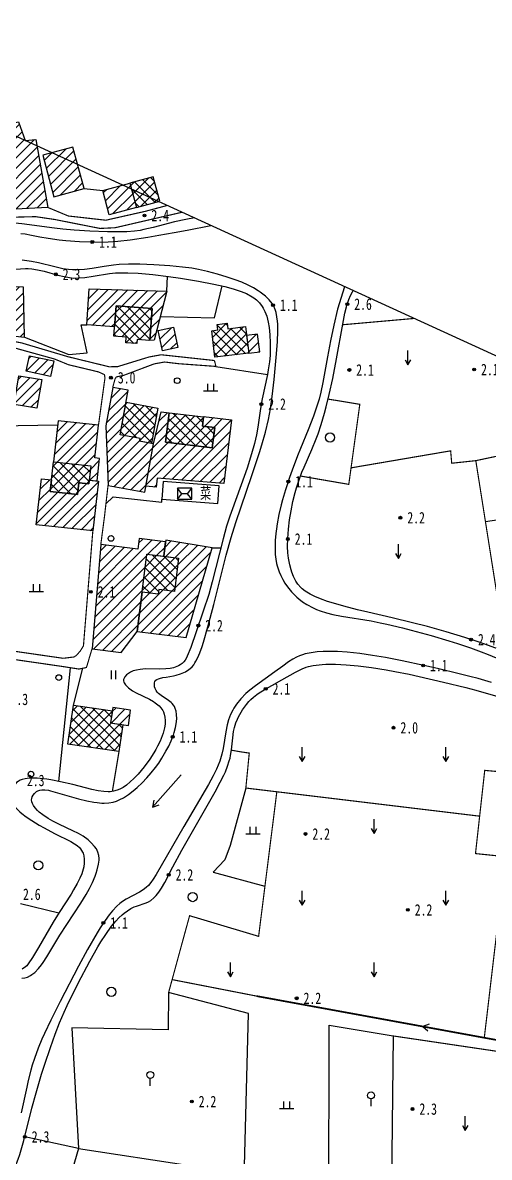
# Model space of a CAD drawing. Header units: metres. Extents: x 494039 to 619385, y 3351420 to 3402703.
# Drawn here: x 585038.9 to 585201.3, y 3395088 to 3395483.2 of the extents above; entities that cross this region are included whole.
import ezdxf
from ezdxf.enums import TextEntityAlignment as Align

# ---------------------------------------------------------------- set-up
doc = ezdxf.new("R2010")
doc.units = ezdxf.units.M
for name, pattern in [('2450', [0]), ('8521', [0]), ('9610', [0])]:
    doc.linetypes.add(name, pattern=pattern)
for name, color, linetype in [('210100', 130, 'Continuous'), ('220200', 130, 'Continuous'), ('261301', 141, 'Continuous'), ('310300', 8, 'Continuous'), ('310500', 8, 'Continuous'), ('330400', 8, 'Continuous'), ('380202', 8, '2450'), ('420500', 8, 'Continuous'), ('510301', 8, 'Continuous'), ('720100', 8, 'Continuous'), ('760201', 8, '8521'), ('810100', 8, '9610'), ('810200', 8, 'Continuous'), ('810301', 8, 'Continuous'), ('810302', 8, 'Continuous'), ('810401', 8, 'Continuous'), ('810501', 8, 'Continuous'), ('810600', 8, 'Continuous'), ('范围线', 8, 'Continuous')]:
    doc.layers.add(name, color=color, linetype=linetype)
pattern_1 = [(45, (0, 0), (-1.767766953, 1.767766953), []), (135, (0, 0), (-1.767766953, -1.767766953), [])]
pattern_2 = [(45, (0, 0), (-1.767766953, 1.767766953), [])]

# ---------------------------------------------------------------- blocks, each defined once
blk = doc.blocks.new('gc170')
at = {"linetype": 'Continuous'}
blk.add_circle((0, 0), 0.5, dxfattribs=at)
blk = doc.blocks.new('gu')
at = {"flags": 128}
for points in [[(3.75, 0), (-3.75, 0)], [(2.71, -0.6), (3.75, 0), (3.75, 0), (2.71, 0.6)]]:
    blk.add_lwpolyline(points, dxfattribs=at)
blk = doc.blocks.new('p_point')
for radius in [0.25, 0.2, 0.15, 0.1, 0.05]:
    blk.add_circle((0, 0), radius)
blk.add_point((0, 0))
blk = doc.blocks.new('gc120')
for p, q in [((0, 0), (0, 2.5)), ((-0.5, 0.87), (0, 0)), ((0, 0), (0.5, 0.87))]:
    blk.add_line(p, q)
blk = doc.blocks.new('vm')
at = {"linetype": 'Continuous'}
for p, q in [((1.25, 0), (-1.25, 0)), ((-0.5, 0), (-0.5, 1.3)), ((0.5, 1.3), (0.5, 0))]:
    blk.add_line(p, q, dxfattribs=at)
blk = doc.blocks.new('gc325')
blk.add_line((0, 0), (0, 1.3))
blk.add_circle((0, 1.9), 0.6)
blk = doc.blocks.new('v1')
blk.add_circle((0, 0), 0.8)
blk = doc.blocks.new('ve')
at = {"color": 0, "linetype": 'Continuous'}
for p, q in [((-0.4, 1.5), (-0.4, 0)), ((0.4, 0), (0.4, 1.5))]:
    blk.add_line(p, q, dxfattribs=at)
blk = doc.blocks.new('mf')
for p, q in [((1.25, 0.95), (-1.25, 0.95)), ((-1.25, 0.95), (-1.25, -0.95)), ((0.5, 0), (-0.5, 0)), ((1.25, -0.95), (1.25, 0.95)), ((-1.25, -0.95), (1.25, -0.95))]:
    blk.add_line(p, q)
at = {"flags": 128}
for points in [[(-1.25, -0.95), (-0.5, 0), (-1.25, 0.95)], [(1.25, -0.95), (0.5, 0), (1.25, 0.95)]]:
    blk.add_lwpolyline(points, dxfattribs=at)
blk = doc.blocks.new('1-3&1-4')
at = {"layer": '310300', "linetype": 'Continuous'}
h = blk.add_hatch(dxfattribs=at)
h.set_pattern_fill('ANSI31', color=8, scale=20, style=0)
h.set_pattern_definition(pattern_2)
h.paths.add_polyline_path([(585012.9944, 3395442.0933), (585016.4315, 3395443.1862), (585019.3865, 3395429.7469), (585034.9816, 3395433.176), (585031.8204, 3395447.5526), (585037.478, 3395448.6897), (585039.7059, 3395442.1699), (585043.4365, 3395442.4897), (585047.6071, 3395418.8369), (585020.5698, 3395417.4028), (585015.3667, 3395423.644)])
h = blk.add_hatch(dxfattribs=at)
h.set_pattern_fill('ANSI31', color=8, scale=20, style=0)
h.set_pattern_definition(pattern_2)
h.paths.add_polyline_path([(585049.7399, 3395422.5691), (585060.263, 3395425.4101), (585056.3665, 3395439.8428), (585045.8434, 3395437.0018)])
h = blk.add_hatch(dxfattribs=at)
h.set_pattern_fill('ANSI31', color=8, scale=20, style=0)
h.set_pattern_definition(pattern_2)
h.paths.add_polyline_path([(585076.1999, 3395427.317), (585078.5002, 3395418.8203), (585069.0253, 3395416.2552), (585066.725, 3395424.7519)])
h = blk.add_hatch(dxfattribs=at)
h.set_pattern_fill('ANSI31', color=8, scale=20, style=0)
h.set_pattern_definition(pattern_2)
h.paths.add_polyline_path([(585039.4963, 3395373.6203), (585039.1352, 3395391.0951), (585028.5334, 3395391.2425), (585028.6849, 3395374.805)])
h = blk.add_hatch(dxfattribs=at)
h.set_pattern_fill('ANSI31', color=8, scale=20, style=0)
h.set_pattern_definition(pattern_2)
h.paths.add_polyline_path([(585070.8416, 3395377.2704), (585061.196, 3395377.9494), (585062.0281, 3395390.4876), (585089.1007, 3395389.7092), (585084.6458, 3395372.5493), (585083.1, 3395372.499), (585083.9054, 3395383.6149), (585071.3671, 3395384.5233)])
h = blk.add_hatch(dxfattribs=at)
h.set_pattern_fill('ANSI31', color=8, scale=20, style=0)
h.set_pattern_definition(pattern_2)
h.paths.add_polyline_path([(585086.0066, 3395375.9274), (585091.318, 3395377.0809), (585092.8354, 3395370.094), (585087.524, 3395368.9405)])
h = blk.add_hatch(dxfattribs=at)
h.set_pattern_fill('ANSI31', color=8, scale=20, style=0)
h.set_pattern_definition(pattern_2)
h.paths.add_polyline_path([(585116.8194, 3395374.1947), (585117.5679, 3395368.1043), (585121.3867, 3395368.5736), (585120.6382, 3395374.664)])
h = blk.add_hatch(dxfattribs=at)
h.set_pattern_fill('ANSI31', color=8, scale=20, style=0)
h.set_pattern_definition(pattern_2)
h.paths.add_polyline_path([(585041.2407, 3395367.1809), (585049.6827, 3395365.3875), (585048.5372, 3395359.9953), (585040.0952, 3395361.7887)])
h = blk.add_hatch(dxfattribs=at)
h.set_pattern_fill('ANSI31', color=8, scale=20, style=0)
h.set_pattern_definition(pattern_2)
h.paths.add_polyline_path([(585037.5787, 3395360.2122), (585045.4913, 3395358.9143), (585043.8512, 3395348.9151), (585035.9386, 3395350.213)])
h = blk.add_hatch(dxfattribs=at)
h.set_pattern_fill('ANSI31', color=8, scale=20, style=0)
h.set_pattern_definition(pattern_2)
h.paths.add_polyline_path([(585075.6404, 3395355.1703), (585070.2212, 3395356.1549), (585067.7808, 3395342.7226), (585068.5864, 3395322.0156), (585081.3432, 3395319.698), (585084.3966, 3395336.5046), (585079.5401, 3395337.3869), (585079.7233, 3395338.395), (585072.8205, 3395339.6491)])
h = blk.add_hatch(dxfattribs=at)
h.set_pattern_fill('ANSI31', color=8, scale=20, style=0)
h.set_pattern_definition(pattern_2)
h.paths.add_polyline_path([(585104.8838, 3395335.0968), (585105.7215, 3395342.1357), (585101.4618, 3395342.6427), (585101.8679, 3395346.0554), (585111.5599, 3395344.902), (585108.9176, 3395322.6993), (585085.6858, 3395324.5881), (585085.3061, 3395321.3974), (585081.7124, 3395321.7303), (585084.3966, 3395336.5046), (585087.1284, 3395347.6127), (585089.8139, 3395347.2931), (585088.5932, 3395337.0355)])
h = blk.add_hatch(dxfattribs=at)
h.set_pattern_fill('ANSI31', color=8, scale=20, style=0)
h.set_pattern_definition(pattern_2)
h.paths.add_polyline_path([(585062.5857, 3395328.8179), (585062.0362, 3395323.8598), (585064.7721, 3395323.5566), (585065.6459, 3395331.4414), (585064.006, 3395331.6232), (585065.2666, 3395342.9984), (585051.1796, 3395344.5595), (585049.5947, 3395330.2575)])
h = blk.add_hatch(dxfattribs=at)
h.set_pattern_fill('ANSI31', color=8, scale=20, style=0)
h.set_pattern_definition(pattern_2)
h.paths.add_polyline_path([(585061.8872, 3395322.5153), (585062.0362, 3395323.8598), (585065.2186, 3395323.5071), (585063.295, 3395306.1488), (585043.6204, 3395308.3291), (585045.393, 3395324.3247), (585048.8943, 3395323.9367), (585048.4458, 3395319.8899), (585057.9932, 3395318.8319), (585058.4437, 3395322.8969)])
h = blk.add_hatch(dxfattribs=at)
h.set_pattern_fill('ANSI31', color=8, scale=20, style=0)
h.set_pattern_definition(pattern_2)
h.paths.add_polyline_path([(585082.1311, 3395298.1023), (585087.9698, 3395297.374), (585088.5887, 3395302.3358), (585079.3966, 3395303.4823), (585078.9437, 3395299.8509), (585066.0764, 3395301.4558), (585063.0195, 3395265.1428), (585073.1174, 3395263.8833), (585078.7656, 3395271.1202)])
h = blk.add_hatch(dxfattribs=at)
h.set_pattern_fill('ANSI31', color=8, scale=20, style=0)
h.set_pattern_definition(pattern_2)
h.paths.add_polyline_path([(585093.1184, 3395296.7318), (585091.6659, 3395285.0863), (585086.2735, 3395285.7589), (585086.0783, 3395284.1937), (585080.4833, 3395284.8916), (585078.7656, 3395271.1202), (585095.7823, 3395268.9978), (585104.8842, 3395300.2521), (585088.6706, 3395302.993), (585087.9698, 3395297.374)])
h = blk.add_hatch(dxfattribs=at)
h.set_pattern_fill('ANSI31', color=8, scale=20, style=0)
h.set_pattern_definition(pattern_2)
h.paths.add_polyline_path([(585075.6654, 3395238.3968), (585076.4347, 3395243.7609), (585070.2631, 3395244.6461), (585069.4937, 3395239.2819)])
at = {"layer": '310500', "linetype": 'Continuous'}
h = blk.add_hatch(dxfattribs=at)
h.set_pattern_fill('ANSI37', color=8, scale=20, style=0)
h.set_pattern_definition(pattern_1)
h.paths.add_polyline_path([(585086.5798, 3395421.0077), (585084.2795, 3395429.5044), (585076.1999, 3395427.317), (585078.5002, 3395418.8203)])
h = blk.add_hatch(dxfattribs=at)
h.set_pattern_fill('ANSI37', color=8, scale=20, style=0)
h.set_pattern_definition(pattern_1)
h.paths.add_polyline_path([(585083.9054, 3395383.6149), (585083.1, 3395372.499), (585078.7663, 3395372.8129), (585078.6644, 3395371.4064), (585074.7387, 3395371.6908), (585074.8837, 3395373.6927), (585070.6049, 3395374.0027), (585071.3671, 3395384.5233)])
h = blk.add_hatch(dxfattribs=at)
h.set_pattern_fill('ANSI37', color=8, scale=20, style=0)
h.set_pattern_definition(pattern_1)
h.paths.add_polyline_path([(585106.7745, 3395376.1668), (585106.5416, 3395378.0617), (585110.0066, 3395378.4875), (585110.2394, 3395376.5927), (585116.4312, 3395377.3536), (585117.5679, 3395368.1043), (585105.8039, 3395366.6585), (585104.6672, 3395375.9078)])
h = blk.add_hatch(dxfattribs=at)
h.set_pattern_fill('ANSI37', color=8, scale=20, style=0)
h.set_pattern_definition(pattern_1)
h.paths.add_polyline_path([(585085.9206, 3395348.957), (585083.6818, 3395336.6344), (585079.5401, 3395337.3869), (585079.7233, 3395338.395), (585072.8205, 3395339.6491), (585074.8762, 3395350.9636)])
h = blk.add_hatch(dxfattribs=at)
h.set_pattern_fill('ANSI37', color=8, scale=20, style=0)
h.set_pattern_definition(pattern_1)
h.paths.add_polyline_path([(585101.8448, 3395345.8613), (585101.4618, 3395342.6427), (585105.7215, 3395342.1357), (585104.8838, 3395335.0968), (585088.5932, 3395337.0355), (585089.8139, 3395347.2931)])
h = blk.add_hatch(dxfattribs=at)
h.set_pattern_fill('ANSI37', color=8, scale=20, style=0)
h.set_pattern_definition(pattern_1)
h.paths.add_polyline_path([(585062.5857, 3395328.8179), (585061.8872, 3395322.5153), (585058.4437, 3395322.8969), (585057.9932, 3395318.8319), (585048.4458, 3395319.8899), (585049.5947, 3395330.2575)])
h = blk.add_hatch(dxfattribs=at)
h.set_pattern_fill('ANSI37', color=8, scale=20, style=0)
h.set_pattern_definition(pattern_1)
h.paths.add_polyline_path([(585093.1184, 3395296.7318), (585091.6659, 3395285.0863), (585086.2735, 3395285.7589), (585086.0783, 3395284.1937), (585080.4833, 3395284.8916), (585082.1311, 3395298.1023)])
h = blk.add_hatch(dxfattribs=at)
h.set_pattern_fill('ANSI37', color=8, scale=20, style=0)
h.set_pattern_definition(pattern_1)
h.paths.add_polyline_path([(585070.1062, 3395243.5525), (585069.4937, 3395239.2819), (585073.7094, 3395238.6773), (585072.3725, 3395229.3563), (585054.5779, 3395231.9085), (585056.5273, 3395245.5)])
at = {"layer": '210100', "color": 141, "linetype": 'Continuous', "flags": 128}
for points in [[(585038.5509, 3395150.3603), (585039.6659, 3395150.5299), (585040.5373, 3395150.7898), (585041.6089, 3395151.3075), (585042.1127, 3395151.6308), (585043.0662, 3395152.3863), (585044.3853, 3395153.741), (585045.4064, 3395155.0242), (585045.9928, 3395155.8448), (585047.3051, 3395157.8639), (585051.8263, 3395165.4401), (585059.0671, 3395176.5742), (585060.924, 3395179.5937), (585062.0869, 3395181.6392), (585063.1589, 3395183.7284), (585064.1017, 3395185.8822), (585064.5085, 3395186.992), (585064.8613, 3395188.1295), (585065.3007, 3395190.1093), (585065.445, 3395191.4728), (585065.4535, 3395192.1056), (585065.3582, 3395193.1691), (585065.0594, 3395194.2872), (585064.5207, 3395195.3956), (585063.8874, 3395196.3181), (585062.735, 3395197.5928), (585061.6483, 3395198.5531), (585059.9091, 3395199.8103), (585058.3111, 3395200.7646), (585056.3539, 3395201.7731), (585051.7142, 3395203.9077), (585049.4028, 3395205.0449), (585047.7741, 3395205.963), (585045.8613, 3395207.2538), (585044.622, 3395208.2746), (585044.0139, 3395208.8504), (585043.2118, 3395209.7353), (585042.6712, 3395210.4857), (585042.2633, 3395211.2647), (585042.0695, 3395211.8629), (585041.9924, 3395212.4697), (585042.0313, 3395212.9796), (585042.2133, 3395213.594), (585042.523, 3395214.1853), (585042.9755, 3395214.7729), (585043.7087, 3395215.4046), (585044.1522, 3395215.6542), (585044.8564, 3395215.9023), (585045.5998, 3395216.0198), (585046.6388, 3395216.0118), (585047.853, 3395215.8337), (585048.5399, 3395215.6802), (585058.2997, 3395212.8942), (585061.1852, 3395212.1826), (585063.6288, 3395211.7108), (585064.8406, 3395211.5425), (585066.4455, 3395211.4099), (585067.2429, 3395211.391), (585068.8265, 3395211.4697), (585070.3929, 3395211.7394), (585071.4919, 3395212.0727), (585072.6952, 3395212.575), (585073.9701, 3395213.2434), (585075.6663, 3395214.3235), (585077.3511, 3395215.5955), (585078.717, 3395216.7641), (585080.4481, 3395218.4113), (585082.0925, 3395220.1423), (585083.6583, 3395221.9472), (585085.1442, 3395223.8246), (585086.2238, 3395225.3189), (585087.3571, 3395227.04), (585088.7554, 3395229.4132), (585089.7125, 3395231.2433), (585090.5768, 3395233.1141), (585091.3266, 3395235.0268), (585091.6492, 3395236.0005), (585092.0919, 3395237.6522), (585092.3436, 3395239.0035), (585092.4988, 3395240.7375), (585092.4579, 3395242.2258), (585092.2794, 3395243.3897), (585092.009, 3395244.3067), (585091.6991, 3395244.9865), (585091.3575, 3395245.5205), (585090.9051, 3395246.0466), (585090.5203, 3395246.4091), (585089.664, 3395247.0738), (585087.0323, 3395248.8292), (585086.1942, 3395249.5233), (585085.7068, 3395250.0407), (585085.2964, 3395250.6166), (585084.9808, 3395251.2642), (585084.8148, 3395251.8163), (585084.7166, 3395252.598), (585084.7711, 3395253.2532), (585084.9205, 3395253.708), (585085.2302, 3395254.1442), (585085.5659, 3395254.4147), (585086.1139, 3395254.6911), (585086.5027, 3395254.8244), (585087.6231, 3395255.0731), (585088.8255, 3395255.2589), (585091.3385, 3395255.7087), (585092.248, 3395255.9175), (585093.7981, 3395256.3667), (585094.4483, 3395256.604), (585095.5221, 3395257.0886), (585096.7672, 3395257.8711), (585097.1913, 3395258.2219), (585097.8327, 3395258.8671), (585098.4139, 3395259.5878), (585098.8154, 3395260.1711), (585099.1907, 3395260.786), (585099.8736, 3395262.0956), (585100.5771, 3395263.7268), (585101.3705, 3395265.9296), (585101.8484, 3395267.4322), (585103.3693, 3395272.7799), (585105.3623, 3395280.4927), (585109.6865, 3395297.7223), (585111.3962, 3395303.88), (585113.0664, 3395309.1606), (585118.6655, 3395325.4846), (585121.2968, 3395333.4621), (585122.1098, 3395336.1045), (585123.3744, 3395340.5254), (585124.452, 3395344.9734), (585125.1333, 3395348.6983), (585125.7437, 3395352.9797), (585126.4238, 3395358.9005), (585127.1337, 3395366.5159), (585127.5287, 3395372.0738), (585127.6757, 3395375.8105), (585127.6368, 3395378.1967), (585127.5649, 3395379.2408), (585127.3731, 3395380.7766), (585127.0543, 3395382.2632), (585126.8366, 3395382.9829), (585126.4745, 3395383.9125), (585126.1417, 3395384.5839), (585125.6895, 3395385.3198), (585124.6183, 3395386.6557), (585123.3507, 3395387.8841), (585121.5717, 3395389.2761), (585120.7947, 3395389.8025), (585119.1914, 3395390.7761), (585117.3669, 3395391.7412), (585115.1638, 3395392.749), (585112.8256, 3395393.6683), (585110.1088, 3395394.5991), (585106.6666, 3395395.627), (585103.1882, 3395396.5258), (585100.0322, 3395397.2168), (585097.7255, 3395397.6303), (585094.4543, 3395398.0778), (585090.0685, 3395398.5061), (585084.5663, 3395398.8647), (585079.6071, 3395399.0403), (585075.7503, 3395399.0471), (585072.4476, 3395398.9099), (585070.4985, 3395398.7365), (585067.2051, 3395398.2783), (585063.0236, 3395397.6011), (585060.3422, 3395397.2437), (585057.9647, 3395397.0663), (585056.1863, 3395397.0713), (585054.8848, 3395397.175), (585052.8782, 3395397.482), (585050.127, 3395398.0909), (585044.3976, 3395399.5077), (585041.9672, 3395399.9526), (585038.7277, 3395400.442)], [(585038.1928, 3395409.7682), (585039.7532, 3395409.6048), (585041.9313, 3395409.1995), (585044.8043, 3395408.5875), (585047.7098, 3395408.0845), (585051.5421, 3395407.5844), (585053.9219, 3395407.3418), (585058.6613, 3395406.9801), (585062.9154, 3395406.7939), (585066.6949, 3395406.7772), (585068.5913, 3395406.8451), (585071.9423, 3395407.1024), (585076.2536, 3395407.6037), (585082.4811, 3395408.5111), (585086.3096, 3395409.1313), (585091.5616, 3395410.0431), (585096.0797, 3395410.8899), (585104.4071, 3395412.5383)]]:
    blk.add_lwpolyline(points, dxfattribs=at)
at = {"layer": '210100', "color": 141, "linetype": 'Continuous', "elevation": 1.2211, "flags": 128}
for points in [[(585150.9282, 3395391.2327), (585150.9282, 3395391.2327), (585148.4837, 3395383.3614), (585147.1926, 3395377.8513), (585145.9834, 3395372.3211), (585144.9469, 3395366.794), (585143.4076, 3395357.8564), (585142.6863, 3395354.4558), (585142.0727, 3395352.0861), (585141.201, 3395349.293), (585140.0867, 3395346.1879), (585138.193, 3395341.4039), (585135.5256, 3395334.86), (585134.5433, 3395332.3411), (585132.669, 3395327.2786), (585131.7773, 3395324.7307), (585130.3718, 3395320.4474), (585129.3428, 3395316.9728), (585128.8706, 3395315.2132), (585128.0853, 3395311.8619), (585127.4704, 3395308.5928), (585127.2197, 3395306.9482), (585127.012, 3395305.3012), (585126.7932, 3395302.8333), (585126.7086, 3395300.3782), (585126.7268, 3395299.1591), (585126.7921, 3395297.9478), (585126.963, 3395296.3479), (585127.2456, 3395294.7695), (585127.4349, 3395293.99), (585128.103, 3395291.976), (585128.7003, 3395290.6136), (585129.3931, 3395289.2852), (585130.1718, 3395287.9957), (585131.0289, 3395286.7509), (585132.4504, 3395284.9837), (585133.4841, 3395283.8847), (585134.3373, 3395283.0794), (585134.9827, 3395282.5253), (585136.3305, 3395281.4941), (585137.7438, 3395280.5624), (585139.9637, 3395279.3502), (585141.188, 3395278.7975), (585142.4123, 3395278.3208), (585144.5936, 3395277.6241), (585146.8191, 3395277.0614), (585149.8347, 3395276.4567), (585160.1513, 3395274.8149), (585163.291, 3395274.2094), (585165.6303, 3395273.7041), (585171.053, 3395272.4057), (585174.1358, 3395271.6098), (585181.0439, 3395269.7173), (585187.1565, 3395267.9247), (585190.2015, 3395266.9798), (585194.7493, 3395265.4735), (585198.5129, 3395264.0986), (585200.9085, 3395263.1419), (585210.4424, 3395259.1356)], [(585202.0329, 3395253.4004), (585197.3713, 3395254.7297), (585194.5632, 3395255.4747), (585190.809, 3395256.4253), (585183.2712, 3395258.2256), (585178.5384, 3395259.2992), (585170.912, 3395260.9319), (585165.1163, 3395262.0566), (585160.642, 3395262.8153), (585156.2212, 3395263.4361), (585151.769, 3395263.91), (585148.4394, 3395264.136), (585146.7855, 3395264.195), (585143.5144, 3395264.1744), (585141.3726, 3395264.0318), (585139.2734, 3395263.7578), (585137.2294, 3395263.3208), (585136.2325, 3395263.0295), (585135.2552, 3395262.682), (585134.1436, 3395262.1975), (585132.9151, 3395261.5385), (585131.4235, 3395260.5878), (585129.385, 3395259.1066), (585126.6763, 3395257.0481), (585119.8956, 3395252.1991), (585117.9718, 3395250.6943), (585116.5902, 3395249.4973), (585114.7724, 3395247.6712), (585113.2667, 3395245.8029), (585112.3806, 3395244.4685), (585111.9796, 3395243.7779), (585111.2224, 3395242.2327), (585110.5447, 3395240.3514), (585110.1069, 3395238.6897), (585109.612, 3395236.1411), (585108.6812, 3395230.4169), (585108.2384, 3395228.4522), (585107.4538, 3395225.9687), (585106.3062, 3395223.2119), (585105.1272, 3395220.8179), (585103.5175, 3395217.8775), (585094.9671, 3395203.2063), (585085.3738, 3395186.49), (585084.3507, 3395184.866), (585083.4948, 3395183.6885), (585082.6503, 3395182.7099), (585081.8779, 3395181.9705), (585080.8604, 3395181.1806), (585079.5786, 3395180.3649), (585074.8895, 3395177.8652), (585073.5748, 3395177.0573), (585072.6462, 3395176.3815), (585071.6569, 3395175.5178), (585070.1062, 3395173.8722), (585068.9302, 3395172.4142), (585067.5433, 3395170.4863), (585065.8687, 3395167.9339), (585064.7894, 3395166.1901), (585061.4577, 3395160.4204), (585058.2873, 3395154.555), (585051.9203, 3395142.273), (585048.6608, 3395135.7413), (585046.5062, 3395131.18), (585045.593, 3395129.1369), (585044.2965, 3395126.0464), (585042.9389, 3395122.3868), (585042.2209, 3395120.1174), (585041.7244, 3395118.3614), (585040.8327, 3395114.8142), (585040.2901, 3395112.4315), (585038.3771, 3395103.4545)]]:
    blk.add_lwpolyline(points, dxfattribs=at)
at = {"layer": '220200', "color": 141, "linetype": 'Continuous', "const_width": 0.6, "elevation": 2.9248, "flags": 128}
blk.add_lwpolyline([(585120.3832, 3395144.1469), (585205.5327, 3395128.563), (585217.8496, 3395128.1463), (585223.3379, 3395170.0471), (585245.5605, 3395168.5949), (585246.9815, 3395176.9135), (585281.7296, 3395170.9779)], dxfattribs=at)
at = {"layer": '310300', "color": 8, "linetype": 'Continuous', "flags": 128}
for points, elevation in [([(585012.9944, 3395442.0933), (585016.4315, 3395443.1862), (585019.3865, 3395429.7469), (585034.9816, 3395433.176), (585031.8204, 3395447.5526), (585037.478, 3395448.6897), (585039.7059, 3395442.1699), (585043.4365, 3395442.4897), (585047.6071, 3395418.8369), (585020.5698, 3395417.4028), (585015.3667, 3395423.644)], 5.2336), ([(585049.7399, 3395422.5691), (585060.263, 3395425.4101), (585056.3665, 3395439.8428), (585045.8434, 3395437.0018)], 5.2336), ([(585076.1999, 3395427.317), (585078.5002, 3395418.8203), (585069.0253, 3395416.2552), (585066.725, 3395424.7519)], 5.2336), ([(585039.4963, 3395373.6203), (585039.1352, 3395391.0951), (585028.5334, 3395391.2425), (585028.6849, 3395374.805)], 5.3452), ([(585070.8416, 3395377.2704), (585061.196, 3395377.9494), (585062.0281, 3395390.4876), (585089.1007, 3395389.7092), (585084.6458, 3395372.5493), (585083.1, 3395372.499), (585083.9054, 3395383.6149), (585071.3671, 3395384.5233)], 5.3452), ([(585086.0066, 3395375.9274), (585091.318, 3395377.0809), (585092.8354, 3395370.094), (585087.524, 3395368.9405)], 5.3452), ([(585116.8194, 3395374.1947), (585117.5679, 3395368.1043), (585121.3867, 3395368.5736), (585120.6382, 3395374.664)], 5.3452), ([(585041.2407, 3395367.1809), (585049.6827, 3395365.3875), (585048.5372, 3395359.9953), (585040.0952, 3395361.7887)], 5.3452), ([(585037.5787, 3395360.2122), (585045.4913, 3395358.9143), (585043.8512, 3395348.9151), (585035.9386, 3395350.213)], 5.3452), ([(585075.6404, 3395355.1703), (585070.2212, 3395356.1549), (585067.7808, 3395342.7226), (585068.5864, 3395322.0156), (585081.3432, 3395319.698), (585084.3966, 3395336.5046), (585079.5401, 3395337.3869), (585079.7233, 3395338.395), (585072.8205, 3395339.6491)], 5.3452), ([(585104.8838, 3395335.0968), (585105.7215, 3395342.1357), (585101.4618, 3395342.6427), (585101.8679, 3395346.0554), (585111.5599, 3395344.902), (585108.9176, 3395322.6993), (585085.6858, 3395324.5881), (585085.3061, 3395321.3974), (585081.7124, 3395321.7303), (585084.3966, 3395336.5046), (585087.1284, 3395347.6127), (585089.8139, 3395347.2931), (585088.5932, 3395337.0355)], 5.09), ([(585062.5857, 3395328.8179), (585062.0362, 3395323.8598), (585064.7721, 3395323.5566), (585065.6459, 3395331.4414), (585064.006, 3395331.6232), (585065.2666, 3395342.9984), (585051.1796, 3395344.5595), (585049.5947, 3395330.2575)], 5.3452), ([(585061.8872, 3395322.5153), (585062.0362, 3395323.8598), (585065.2186, 3395323.5071), (585063.295, 3395306.1488), (585043.6204, 3395308.3291), (585045.393, 3395324.3247), (585048.8943, 3395323.9367), (585048.4458, 3395319.8899), (585057.9932, 3395318.8319), (585058.4437, 3395322.8969)], 5.3452), ([(585082.1311, 3395298.1023), (585087.9698, 3395297.374), (585088.5887, 3395302.3358), (585079.3966, 3395303.4823), (585078.9437, 3395299.8509), (585066.0764, 3395301.4558), (585063.0195, 3395265.1428), (585073.1174, 3395263.8833), (585078.7656, 3395271.1202)], 5.09), ([(585093.1184, 3395296.7318), (585091.6659, 3395285.0863), (585086.2735, 3395285.7589), (585086.0783, 3395284.1937), (585080.4833, 3395284.8916), (585078.7656, 3395271.1202), (585095.7823, 3395268.9978), (585104.8842, 3395300.2521), (585088.6706, 3395302.993), (585087.9698, 3395297.374)], 5.09), ([(585075.6654, 3395238.3968), (585076.4347, 3395243.7609), (585070.2631, 3395244.6461), (585069.4937, 3395239.2819)], 5.09)]:
    blk.add_lwpolyline(points, close=True, dxfattribs=dict(at, elevation=elevation))
at = {"layer": '310500', "color": 8, "linetype": 'Continuous', "flags": 128}
for points, elevation in [([(585086.5798, 3395421.0077), (585084.2795, 3395429.5044), (585076.1999, 3395427.317), (585078.5002, 3395418.8203)], 9.2316), ([(585083.9054, 3395383.6149), (585083.1, 3395372.499), (585078.7663, 3395372.8129), (585078.6644, 3395371.4064), (585074.7387, 3395371.6908), (585074.8837, 3395373.6927), (585070.6049, 3395374.0027), (585071.3671, 3395384.5233)], 9.2316), ([(585106.7745, 3395376.1668), (585106.5416, 3395378.0617), (585110.0066, 3395378.4875), (585110.2394, 3395376.5927), (585116.4312, 3395377.3536), (585117.5679, 3395368.1043), (585105.8039, 3395366.6585), (585104.6672, 3395375.9078)], 9.2316), ([(585085.9206, 3395348.957), (585083.6818, 3395336.6344), (585079.5401, 3395337.3869), (585079.7233, 3395338.395), (585072.8205, 3395339.6491), (585074.8762, 3395350.9636)], 11.9118), ([(585101.8448, 3395345.8613), (585101.4618, 3395342.6427), (585105.7215, 3395342.1357), (585104.8838, 3395335.0968), (585088.5932, 3395337.0355), (585089.8139, 3395347.2931)], 9.9575), ([(585062.5857, 3395328.8179), (585061.8872, 3395322.5153), (585058.4437, 3395322.8969), (585057.9932, 3395318.8319), (585048.4458, 3395319.8899), (585049.5947, 3395330.2575)], 10.5829), ([(585070.1062, 3395243.5525), (585069.4937, 3395239.2819), (585073.7094, 3395238.6773), (585072.3725, 3395229.3563), (585054.5779, 3395231.9085), (585056.5273, 3395245.5)], 14.1639)]:
    blk.add_lwpolyline(points, close=True, dxfattribs=dict(at, elevation=elevation))
blk.add_lwpolyline([(585093.1184, 3395296.7318), (585091.6659, 3395285.0863), (585086.2735, 3395285.7589), (585086.0783, 3395284.1937), (585080.4833, 3395284.8916), (585082.1311, 3395298.1023)], close=True, dxfattribs=at)
at = {"layer": '330400', "color": 8, "linetype": 'Continuous', "elevation": 2.6294, "flags": 128}
blk.add_lwpolyline([(585087.28, 3395317.2809), (585106.761, 3395315.7382), (585107.2484, 3395321.8933), (585087.7674, 3395323.436)], close=True, dxfattribs=at)
at = {"layer": '380202', "color": 8, "linetype": '2450', "flags": 128}
for points, elevation in [([(585039.4963, 3395373.6203), (585054.89, 3395367.6442), (585061.2697, 3395368.1345), (585059.2792, 3395377.9554), (585061.196, 3395377.9494)], 5.8121), ([(585254.2006, 3395264.1472), (585243.3209, 3395311.6425), (585214.6685, 3395308.2422), (585213.2429, 3395311.279), (585199.9639, 3395309.3058)], 3.6481)]:
    blk.add_lwpolyline(points, dxfattribs=dict(at, elevation=elevation))
blk.add_lwpolyline([(585058.3064, 3395091.1306), (585097.8728, 3395084.9939), (585115.8931, 3395076.0901), (585117.5012, 3395138.0908), (585089.6812, 3395145.4536), (585089.5349, 3395132.3886), (585055.9744, 3395133.0701)], close=True, dxfattribs=at)
at = {"layer": '380202', "color": 8, "linetype": '2450', "elevation": 3.2597, "flags": 128}
blk.add_lwpolyline([(585145.5793, 3395134.0697), (585167.801, 3395130.2936), (585167.1896, 3395068.3081), (585145.4013, 3395068.6096)], close=True, dxfattribs=at)
at = {"layer": '420500', "color": 8, "linetype": 'Continuous', "const_width": 0.4, "flags": 128}
for points, elevation in [([(585047.6071, 3395418.8369), (585054.7749, 3395415.846), (585067.839, 3395414.3828), (585081.7396, 3395417.5182), (585089.1722, 3395419.5155)], 3.1352), ([(585105.6163, 3395365.5157), (585106.1483, 3395363.4595)], 3.0684), ([(585063.0195, 3395265.1428), (585061.0796, 3395258.5976), (585058.4783, 3395258.0599), (585052.5483, 3395258.9869)], 2.6562)]:
    blk.add_lwpolyline(points, dxfattribs=dict(at, elevation=elevation))
for points in [[(585094.3384, 3395417.1495), (585071.0541, 3395411.765), (585065.7996, 3395411.5146), (585049.9946, 3395414.6399), (585043.3835, 3395415.6199), (585020.1399, 3395415.0514), (585017.7571, 3395414.3642), (585006.3996, 3395407.1557), (585005.5827, 3395406.404), (585005.3123, 3395405.4696)], [(585105.6163, 3395365.5157), (585087.0938, 3395367.5223), (585082.8983, 3395366.7571), (585071.9434, 3395363.3884), (585068.9954, 3395363.3344), (585054.6744, 3395366.8327), (585038.4439, 3395371.6613), (585027.8918, 3395373.6215), (585015.6567, 3395374.4926), (585014.0367, 3395375.2842), (585012.3816, 3395376.7356), (585011.1015, 3395380.7011), (585010.2746, 3395392.6218), (585008.5934, 3395398.8417), (585005.3123, 3395405.4696)], [(585005.0332, 3395400.8857), (585006.8732, 3395395.7456), (585008.09, 3395388.5244), (585008.8337, 3395377.2783), (585009.7551, 3395374.5673), (585011.932, 3395372.1248), (585013.9778, 3395371.0406), (585015.3667, 3395371.0461), (585024.6488, 3395371.535), (585034.0285, 3395370.4624), (585050.0111, 3395366.0271), (585054.8066, 3395364.0572), (585065.2447, 3395361.557), (585067.3415, 3395360.6003), (585067.5208, 3395359.4567), (585065.2666, 3395342.9984)], [(585070.2212, 3395356.1549), (585071.0193, 3395359.057), (585071.4767, 3395359.8172), (585073.911, 3395360.3017), (585084.6879, 3395364.3558), (585088.289, 3395364.9913), (585093.218, 3395364.4015), (585106.1483, 3395363.4595)], [(585068.5864, 3395322.0156), (585067.3872, 3395311.4572), (585066.0764, 3395301.4558)], [(585063.295, 3395306.1488), (585060.0353, 3395266.1629), (585059.0261, 3395264.4853), (585057.7492, 3395262.9686), (585056.7825, 3395262.2705), (585052.9569, 3395261.8082)], [(584929.4582, 3395279.6123), (584960.1442, 3395274.8394), (585036.9625, 3395264.1242), (585052.9569, 3395261.8082)], [(584929.7173, 3395276.1988), (585036.5611, 3395261.3019), (585052.5483, 3395258.9869)]]:
    blk.add_lwpolyline(points, dxfattribs=at)
at = {"layer": '760201', "color": 8, "linetype": '8521', "flags": 128}
for points in [[(585098.6929, 3395415.1553), (585095.6886, 3395414.64), (585091.7647, 3395413.7916), (585084.3057, 3395411.8645), (585081.0529, 3395411.1034), (585079.7447, 3395410.8468), (585077.77, 3395410.544), (585075.0955, 3395410.3364), (585073.03, 3395410.2867), (585068.3494, 3395410.3348), (585062.2363, 3395410.5773), (585056.8574, 3395410.9219), (585052.8222, 3395411.3062), (585049.9324, 3395411.6429), (585038.6006, 3395413.1181), (585036.2629, 3395413.3371), (585035.203, 3395413.3838), (585033.516, 3395413.3528), (585032.0539, 3395413.18), (585030.8156, 3395412.8857), (585029.7241, 3395412.4494), (585029.4513, 3395412.2598), (585029.157, 3395411.9436), (585028.8863, 3395411.4627), (585028.7653, 3395411.1382), (585028.5458, 3395410.1871), (585028.4267, 3395409.4021), (585028.0861, 3395406.5435), (585028.0148, 3395405.4705), (585028.0081, 3395403.796), (585028.0688, 3395402.9828), (585028.263, 3395401.8005), (585028.5407, 3395400.857), (585029.0478, 3395399.7865), (585029.288, 3395399.4169), (585029.8102, 3395398.778), (585030.5644, 3395398.118), (585031.3929, 3395397.6596), (585032.1024, 3395397.4184), (585032.6573, 3395397.298), (585033.8148, 3395397.1817), (585034.6145, 3395397.1757), (585039.8249, 3395397.5596), (585040.7852, 3395397.5614), (585042.1228, 3395397.4651), (585044.0866, 3395397.1546), (585046.333, 3395396.6283), (585051.0652, 3395395.2977), (585053.2634, 3395394.7462), (585055.1542, 3395394.3977), (585056.7115, 3395394.2493), (585058.4557, 3395394.2561), (585060.5049, 3395394.4305), (585063.4497, 3395394.8608), (585069.073, 3395395.784), (585071.1483, 3395396.0109), (585072.7276, 3395396.0951), (585075.4911, 3395396.0939), (585079.0431, 3395395.9158), (585084.1694, 3395395.4672), (585089.6763, 3395394.8276), (585093.7795, 3395394.2351), (585100.0953, 3395393.1693), (585105.4166, 3395392.1513), (585109.265, 3395391.2966), (585112.128, 3395390.5332), (585114.9555, 3395389.5821), (585116.7447, 3395388.8158), (585118.711, 3395387.7508), (585119.3282, 3395387.3457), (585120.2604, 3395386.6356), (585121.2773, 3395385.6498), (585122.2474, 3395384.3498), (585122.5837, 3395383.7873), (585123.1759, 3395382.6093), (585123.8072, 3395380.965), (585124.3637, 3395378.8361), (585124.6801, 3395376.9813), (585124.9385, 3395374.4813), (585125.0644, 3395371.6497), (585125.0715, 3395370.0739), (585124.9722, 3395367.2436), (585124.7751, 3395365.0261), (585124.3743, 3395362.3045), (585124.0637, 3395360.6141), (585122.2826, 3395352.201), (585121.6384, 3395348.8227), (585120.696, 3395342.2521), (585120.2462, 3395339.5984), (585119.5541, 3395336.6006), (585118.5294, 3395332.9754), (585116.9681, 3395328.0702), (585115.9784, 3395325.1423), (585111.9013, 3395313.8074), (585111.0187, 3395311.2981), (585109.8772, 3395307.8255), (585108.6236, 3395303.3887), (585104.8743, 3395288.4346), (585103.6183, 3395284.0608), (585101.7488, 3395278.199), (585099.3218, 3395271.0121), (585097.3961, 3395265.6183), (585096.1594, 3395262.51), (585095.9012, 3395261.9982), (585095.3907, 3395261.1675), (585094.9614, 3395260.6255), (585094.3631, 3395260.0411), (585093.6595, 3395259.5151), (585093.1089, 3395259.1922), (585092.5592, 3395258.9328), (585091.4164, 3395258.5454), (585090.2266, 3395258.2987), (585088.6902, 3395258.1352), (585086.4787, 3395258.0774), (585081.6633, 3395258.0889), (585079.7656, 3395257.9419), (585078.5274, 3395257.7293), (585077.9194, 3395257.5767), (585077.3428, 3395257.3947), (585076.4383, 3395257.0143), (585075.6579, 3395256.554), (585075.0632, 3395256.0762), (585074.4457, 3395255.3813), (585074.1469, 3395254.8781), (585073.9943, 3395254.4129), (585073.9888, 3395253.9238), (585074.1266, 3395253.4675), (585074.2572, 3395253.2073), (585074.6785, 3395252.6029), (585075.755, 3395251.5071), (585077.1188, 3395250.511), (585078.4264, 3395249.7715), (585083.018, 3395247.5551), (585084.4159, 3395246.7391), (585085.0221, 3395246.332), (585085.9331, 3395245.6254), (585086.3538, 3395245.2433), (585087.0193, 3395244.5212), (585087.643, 3395243.5991), (585087.8509, 3395243.1818), (585088.1777, 3395242.2965), (585088.4079, 3395241.286), (585088.5227, 3395240.1725), (585088.5267, 3395239.452), (585088.4859, 3395238.8109), (585088.296, 3395237.5493), (585087.7958, 3395235.6994), (585087.4703, 3395234.7902), (585086.7053, 3395232.9981), (585085.8239, 3395231.2375), (585085.1868, 3395230.0806), (585084.5176, 3395228.938), (585083.0979, 3395226.7021), (585081.1772, 3395224.0213), (585079.0888, 3395221.497), (585077.5982, 3395219.9214), (585076.332, 3395218.7392), (585074.9794, 3395217.6478), (585073.8282, 3395216.8668), (585072.738, 3395216.2605), (585071.7402, 3395215.832), (585070.5021, 3395215.4925), (585069.3251, 3395215.3499), (585068.6097, 3395215.3297), (585067.1629, 3395215.4062), (585065.211, 3395215.6898), (585063.0001, 3395216.1679), (585056.374, 3395217.856), (585052.0214, 3395218.8319), (585048.6709, 3395219.4588), (585047.3207, 3395219.6661), (585044.9313, 3395219.9413), (585043.8925, 3395220.0143), (585042.0257, 3395220.0534), (585041.1608, 3395220.0217), (585039.7701, 3395219.8652), (585038.7439, 3395219.6212), (585037.9709, 3395219.3235), (585037.2572, 3395218.9135), (585036.7571, 3395218.5076), (585036.228, 3395217.9342), (585035.957, 3395217.5699), (585035.4863, 3395216.7816), (585034.9727, 3395215.511), (585034.7736, 3395214.651), (585034.7056, 3395213.9186), (585034.7626, 3395213.0958), (585034.9525, 3395212.322), (585035.443, 3395211.2374), (585035.8828, 3395210.5563), (585036.397, 3395209.9029), (585037.2832, 3395208.9659), (585037.937, 3395208.3653), (585038.6323, 3395207.7806), (585040.1226, 3395206.6507), (585042.1239, 3395205.2963), (585044.6584, 3395203.7359), (585046.3996, 3395202.7293), (585049.9509, 3395200.7998), (585055.6054, 3395197.9716), (585056.921, 3395197.2014), (585057.8204, 3395196.5671), (585058.6191, 3395195.8632), (585058.9722, 3395195.4784), (585059.3864, 3395194.9245), (585059.7262, 3395194.3164), (585059.9004, 3395193.8956), (585060.1523, 3395192.9934), (585060.3013, 3395191.8758), (585060.3237, 3395191.2239), (585060.2932, 3395190.4126), (585060.1234, 3395189.1557), (585059.7102, 3395187.5432), (585059.4402, 3395186.7583), (585058.803, 3395185.2217), (585057.8693, 3395183.3477), (585056.6148, 3395181.1451), (585055.7264, 3395179.695), (585051.5589, 3395173.2443), (585049.5007, 3395169.9256), (585044.354, 3395161.0879), (585042.2692, 3395157.6302), (585040.8441, 3395155.4356), (585040.2883, 3395154.743), (585039.8742, 3395154.3504), (585038.6525, 3395153.5312)], [(585249.0675, 3395262.6062), (585243.8918, 3395261.536), (585238.712, 3395260.5482), (585234.9394, 3395259.9424), (585231.632, 3395259.5425), (585228.79, 3395259.3418), (585225.939, 3395259.3252), (585223.1736, 3395259.4787), (585222.0821, 3395259.5988), (585220.0859, 3395259.912), (585217.5994, 3395260.4647), (585215.1466, 3395261.1516), (585213.5252, 3395261.6652), (585209.9045, 3395262.9316), (585202.304, 3395265.8002), (585197.8155, 3395267.4026), (585192.823, 3395269.0317), (585186.2962, 3395271.0081), (585179.7464, 3395272.858), (585174.6065, 3395274.2006), (585167.4433, 3395275.8987), (585159.067, 3395277.8172), (585155.4682, 3395278.6757), (585150.6561, 3395279.9126), (585147.0311, 3395280.9569), (585144.9881, 3395281.6087), (585142.5434, 3395282.4793), (585140.5949, 3395283.2925), (585138.9415, 3395284.1177), (585137.2153, 3395285.194), (585136.1699, 3395286.0188), (585135.6858, 3395286.4689), (585134.7029, 3395287.5892), (585133.9974, 3395288.6304), (585133.113, 3395290.3354), (585132.5529, 3395291.7525), (585132.2785, 3395292.589), (585131.8218, 3395294.3029), (585131.3819, 3395296.7059), (585131.1813, 3395298.5786), (585131.0805, 3395300.7737), (585131.1197, 3395303.5034), (585131.3558, 3395306.7606), (585131.7529, 3395309.9979), (585132.2827, 3395313.2137), (585132.9331, 3395316.4031), (585133.7079, 3395319.5582), (585134.1471, 3395321.1193), (585135.0742, 3395323.9875), (585136.0851, 3395326.6412), (585136.8117, 3395328.3912), (585139.4696, 3395334.4766), (585141.0298, 3395338.2785), (585141.6738, 3395340.0314), (585142.7344, 3395343.2233), (585143.8988, 3395347.1694), (585144.4854, 3395349.3357), (585145.5698, 3395353.6854), (585146.7816, 3395359.2438), (585148.0944, 3395366.1526), (585150.2601, 3395378.2213), (585151.0086, 3395381.9821), (585151.5581, 3395384.1988), (585151.8413, 3395385.1631), (585152.4121, 3395386.8064), (585152.9952, 3395388.1577), (585153.6852, 3395389.4417), (585153.9597, 3395389.8444)], [(584966.2826, 3394882.2204), (584968.9716, 3394894.0173), (584972.1834, 3394909.3256), (584972.9579, 3394912.8884), (584974.0709, 3394917.6178), (584975.0106, 3394921.1371), (584976.101, 3394924.6165), (584977.2571, 3394927.6851), (584978.4472, 3394930.4236), (584979.0896, 3394931.7706), (584980.1866, 3394933.8871), (584981.3783, 3394935.944), (584982.0153, 3394936.9444), (584983.4536, 3394938.9632), (584985.5271, 3394941.454), (584988.2252, 3394944.2767), (584990.3593, 3394946.2949), (584991.579, 3394947.3811), (584993.832, 3394949.2688), (584995.3452, 3394950.4508), (584998.6723, 3394952.8298), (585000.9604, 3394954.2989), (585003.1112, 3394955.5459), (585005.0943, 3394956.57), (585007.792, 3394957.8092), (585011.0932, 3394959.1666), (585013.3209, 3394960.0167), (585018.3829, 3394961.8239), (585021.2148, 3394962.7836), (585024.6251, 3394963.9036), (585030.9013, 3394965.8713), (585040.5969, 3394968.6654), (585054.318, 3394972.4033), (585061.6473, 3394974.3499), (585069.914, 3394976.4719), (585076.3814, 3394978.0038), (585082.5115, 3394979.2461), (585087.3385, 3394980.0638), (585089.3541, 3394980.3564), (585092.9862, 3394980.7859), (585096.2176, 3394981.0226), (585097.7683, 3394981.0696), (585100.8161, 3394981.0338), (585108.287, 3394980.753), (585109.6513, 3394980.7487), (585112.046, 3394980.8347), (585114.108, 3394981.0415), (585115.432, 3394981.2619), (585116.1101, 3394981.4131), (585117.3313, 3394981.7827), (585118.217, 3394982.1642), (585118.9578, 3394982.5959), (585119.4464, 3394982.9616), (585120.0976, 3394983.5687), (585120.7859, 3394984.3703), (585121.6522, 3394985.6153), (585122.4911, 3394987.072), (585123.2044, 3394988.596), (585123.7707, 3394990.167), (585124.0827, 3394991.3651), (585124.2826, 3394992.5721), (585124.3354, 3394993.1767), (585124.3348, 3394994.3839), (585124.2261, 3394995.3126), (585123.9873, 3394996.3302), (585123.6337, 3394997.3248), (585123.1759, 3394998.2844), (585122.6229, 3394999.1964), (585121.982, 3395000.0474), (585121.1633, 3395000.9137), (585120.1341, 3395001.7507), (585119.1372, 3395002.3813), (585118.0801, 3395002.9123), (585116.8376, 3395003.397), (585116.13, 3395003.6161), (585114.6932, 3395003.9481), (585113.4857, 3395004.1178), (585111.8874, 3395004.2112), (585110.82, 3395004.2039), (585109.7516, 3395004.15), (585107.6139, 3395003.9277), (585104.9446, 3395003.4911), (585101.4905, 3395002.7656), (585097.3515, 3395001.7903), (585088.9187, 3394999.6416), (585083.5859, 3394998.2204), (585073.7231, 3394995.4908), (585067.6886, 3394993.71), (585062.3718, 3394991.9832), (585057.4479, 3394990.1944), (585050.1136, 3394987.3449), (585035.4662, 3394981.547), (585032.191, 3394980.3059), (585028.0682, 3394978.8258), (585024.7323, 3394977.7346), (585022.1967, 3394976.9999), (585020.3587, 3394976.5328), (585017.3857, 3394975.8941), (585014.3861, 3394975.4012), (585011.7489, 3394975.115), (585009.4843, 3394975.0064), (585007.2198, 3394975.0602), (585004.9593, 3394975.3237), (585003.4565, 3394975.6468), (585002.0254, 3394976.0913), (585000.3843, 3394976.821), (584999.5124, 3394977.3549), (584999.1124, 3394977.6531), (584998.3675, 3394978.35), (584997.6174, 3394979.3367), (584997.0289, 3394980.4397), (584996.7869, 3394981.0283), (584996.3931, 3394982.2684), (584996.1024, 3394983.5787), (584995.9412, 3394984.5988), (584995.737, 3394986.7111), (584995.6449, 3394989.6201), (584995.7191, 3394994.012), (584995.838, 3394997.3367), (584996.0673, 3395000.8357), (584996.199, 3395002.0786), (584996.5221, 3395004.2176), (584996.9223, 3395006.0138), (584997.1763, 3395006.8982), (584997.6972, 3395008.3502), (584998.3958, 3395009.831), (584998.6975, 3395010.3587), (584999.2704, 3395011.1909), (584999.804, 3395011.7808), (585000.0998, 3395012.0402), (585000.9222, 3395012.5517), (585001.7811, 3395012.8771), (585004.1497, 3395013.4475), (585005.1435, 3395013.7565), (585005.8126, 3395014.0809), (585006.1133, 3395014.2852), (585006.4947, 3395014.6365), (585006.8846, 3395015.1707), (585007.38, 3395016.1479), (585007.9355, 3395017.4594), (585008.7368, 3395019.6578), (585009.5501, 3395022.311), (585010.0329, 3395024.0859), (585011.5947, 3395030.3122), (585012.4368, 3395033.4204), (585013.2764, 3395036.0738), (585013.9315, 3395037.8338), (585014.4384, 3395039.0184), (585015.1208, 3395040.2045), (585015.553, 3395040.7128), (585015.897, 3395041.0187), (585016.5934, 3395041.4905), (585017.0961, 3395041.7643), (585019.2374, 3395042.8201), (585019.8607, 3395043.2282), (585020.498, 3395043.788), (585020.8707, 3395044.2051), (585021.5066, 3395045.1317), (585021.7764, 3395045.6356), (585022.235, 3395046.7123), (585022.6038, 3395047.8656), (585023.0323, 3395049.7035), (585023.8648, 3395054.8944), (585024.2888, 3395057.1358), (585024.645, 3395058.5357), (585025.2351, 3395060.3716), (585026.0219, 3395062.3885), (585026.5587, 3395063.6168), (585027.937, 3395066.5032), (585030.9655, 3395072.6233), (585033.211, 3395077.4712), (585034.293, 3395079.9207), (585036.0164, 3395084.0378), (585037.2924, 3395087.3674), (585037.8813, 3395089.0473), (585038.3865, 3395090.6078), (585039.3085, 3395093.8459), (585042.0672, 3395105.1628), (585043.5278, 3395110.4934), (585045.4773, 3395116.9641), (585046.5916, 3395120.4777), (585048.5273, 3395126.3039), (585050.1748, 3395130.9231), (585051.6987, 3395134.8158), (585053.3178, 3395138.5439), (585054.3807, 3395140.8519), (585058.1803, 3395148.6261), (585062.2195, 3395156.3324), (585065.0588, 3395161.3325), (585066.0792, 3395163.0148), (585067.7812, 3395165.6515), (585069.8339, 3395168.4932), (585071.3156, 3395170.2782), (585072.3705, 3395171.4016), (585073.4919, 3395172.4581), (585074.1621, 3395173.0215), (585075.3257, 3395173.8833), (585076.5618, 3395174.647), (585077.6778, 3395175.2071), (585078.4509, 3395175.5237), (585081.8318, 3395176.5944), (585082.7081, 3395176.9844), (585083.4888, 3395177.4586), (585084.5526, 3395178.3286), (585085.3566, 3395179.174), (585086.2413, 3395180.303), (585087.1872, 3395181.7388), (585088.3078, 3395183.705), (585091.1556, 3395189.1327), (585094.3262, 3395194.9296), (585105.875, 3395215.3208), (585107.6584, 3395218.6322), (585108.8617, 3395221.0774), (585109.417, 3395222.3143), (585110.1711, 3395224.1917), (585110.8035, 3395226.1014), (585111.0625, 3395227.0709), (585111.2504, 3395227.92), (585111.5631, 3395229.9078), (585111.9994, 3395234.1475), (585112.3154, 3395236.3582), (585112.6189, 3395237.7461), (585113.095, 3395239.288), (585113.6079, 3395240.5813), (585113.9979, 3395241.4265), (585114.4234, 3395242.2561), (585115.373, 3395243.8612), (585116.7325, 3395245.7419), (585117.6368, 3395246.7863), (585118.277, 3395247.4404), (585119.1914, 3395248.2659), (585120.3751, 3395249.1922), (585121.1968, 3395249.7685), (585122.8999, 3395250.8469), (585129.1315, 3395254.3287), (585133.7872, 3395257.0346), (585136.1732, 3395258.1955), (585137.5858, 3395258.7221), (585138.3869, 3395258.9569), (585140.0271, 3395259.3154), (585141.0015, 3395259.4659), (585143.1153, 3395259.672), (585144.3905, 3395259.7338), (585147.8071, 3395259.7332), (585151.5306, 3395259.5321), (585155.7026, 3395259.1407), (585160.3223, 3395258.5659), (585165.3853, 3395257.7969), (585168.3906, 3395257.2665), (585173.3585, 3395256.2684), (585176.8964, 3395255.4962), (585185.3636, 3395253.5288), (585193.0938, 3395251.6188), (585196.5907, 3395250.7064), (585199.3755, 3395249.9453), (585203.1359, 3395248.8431), (585207.3577, 3395247.4731), (585212.1535, 3395245.779), (585216.9557, 3395243.951), (585220.6501, 3395242.4684), (585222.8554, 3395241.6561), (585224.6688, 3395241.1061), (585226.2887, 3395240.7523), (585227.713, 3395240.584), (585228.8887, 3395240.5659), (585230.3515, 3395240.679), (585231.3297, 3395240.8208), (585233.5365, 3395241.2768), (585237.9602, 3395242.4153), (585240.1688, 3395242.9091)]]:
    blk.add_lwpolyline(points, dxfattribs=at)
at = {"layer": '810100', "color": 8, "linetype": '9610', "flags": 128}
for points, elevation in [([(585060.263, 3395425.4101), (585066.725, 3395424.7519)], 3.5205), ([(585089.1007, 3395389.7092), (585089.3422, 3395394.8641)], 3.3423), ([(585067.8601, 3395315.6205), (585070.3397, 3395318.0039), (585087.2639, 3395316.1427), (585087.28, 3395317.2809)], 2.4066), ([(585104.8842, 3395300.2521), (585107.8228, 3395300.2541)], 3.5681), ([(585055.4463, 3395258.5339), (585051.3258, 3395218.9535)], 2.7742), ([(585056.5273, 3395245.5), (585059.8412, 3395258.3416)], 3.5681), ([(585072.3725, 3395229.3563), (585070.06, 3395215.4593)], 3.5681), ([(585116.5538, 3395216.6216), (585111.1269, 3395196.5644), (585109.1949, 3395191.5621), (585105.2269, 3395187.3249), (585123.2038, 3395182.4547)], 3.5681), ([(585038.1011, 3395176.4382), (585051.4833, 3395173.1088)], 2.7742), ([(585058.3064, 3395091.1306), (585039.6279, 3395095.15)], 4.0418), ([(585058.3064, 3395091.1306), (585047.4448, 3395053.8459), (585042.7871, 3395039.7734), (585043.7368, 3395027.1386), (585049.0618, 3395014.4755), (585054.3864, 3395009.8612), (585058.6508, 3395010.2646), (585062.6192, 3395014.5018), (585062.0887, 3395021.0353), (585063.9975, 3395042.2227), (585069.1115, 3395052.733), (585074.4356, 3395056.1681), (585088.7703, 3395053.1747), (585099.198, 3395052.8589), (585102.2052, 3395055.4699), (585107.8616, 3395080.0585)], 3.5141)]:
    blk.add_lwpolyline(points, dxfattribs=dict(at, elevation=elevation))
for points in [[(585086.8005, 3395380.8489), (585105.5891, 3395380.3908), (585108.3335, 3395391.5164)], [(585106.1483, 3395363.4595), (585124.0637, 3395360.6141)], [(585020.5204, 3395266.42), (585019.4179, 3395269.9776), (585018.8971, 3395288.2001), (585031.2906, 3395289.5191), (585029.3099, 3395312.0909), (585023.4876, 3395342.6474), (585051.0136, 3395343.0619)]]:
    blk.add_lwpolyline(points, dxfattribs=at)
at = {"layer": '810200', "color": 8, "linetype": 'Continuous', "const_width": 0.4, "flags": 128}
for points, elevation in [([(585150.2139, 3395377.9707), (585175.0966, 3395380.1642)], 3.0811), ([(585207.1206, 3395263.9928), (585196.5946, 3395330.6385), (585249.8178, 3395341.9107), (585255.0364, 3395343.5537)], 3.0811), ([(585153.1754, 3395328.1342), (585187.8374, 3395334.0609), (585188.213, 3395329.7416), (585196.5946, 3395330.6385)], 2.813), ([(585197.935, 3395206.8245), (585116.5538, 3395216.6216), (585117.7457, 3395228.795), (585114.782, 3395229.2303), (585111.5103, 3395229.8065)], 2.9024), ([(585120.3832, 3395144.1469), (585090.8966, 3395149.9037)], 3.2597), ([(585167.801, 3395130.2936), (585210.285, 3395123.9994)], 3.2597)]:
    blk.add_lwpolyline(points, dxfattribs=dict(at, elevation=elevation))
for points in [[(585145.1595, 3395352.0906), (585156.2189, 3395350.2575), (585152.3842, 3395322.3831), (585135.5838, 3395325.2792)], [(585199.5512, 3395129.6578), (585206.9815, 3395192.7176), (585196.4896, 3395193.7983), (585199.7051, 3395222.7785), (585221.7693, 3395220.7111), (585222.301, 3395241.8792)], [(585127.3427, 3395215.3228), (585121.0022, 3395164.9715), (585096.9762, 3395172.1637), (585089.6812, 3395145.4536)]]:
    blk.add_lwpolyline(points, dxfattribs=at)
at = {"layer": '范围线', "color": 8, "flags": 128}
blk.add_lwpolyline([(580974.9971, 3398172.2884), (580158.1729, 3397748.7629), (583102.2681, 3395406.1495), (589376.9328, 3392493.3034), (594318.9563, 3392016.403), (594002.9657, 3392059.9931), (593709.5027, 3392110.274), (593489.39, 3392154.2585), (593446.55, 3392164.1073), (593184.0367, 3392224.4585), (592856.0894, 3392311.9807), (592630.9821, 3392379.424), (592345.2786, 3392474.0542), (592112.8421, 3392558.6278), (591835.9381, 3392668.5492), (591571.4074, 3392783.2499), (591303.4331, 3392909.9936), (591275.2655, 3392923.316), (591065.2798, 3393031.2284), (591019.813, 3393054.5939), (590886.2864, 3393127.1825), (590776.1303, 3393189.2284), (589711.9005, 3393302.4152), (583546.9224, 3396125.8295)], close=True, dxfattribs=at)
at = {"layer": '261301', "color": 141, "linetype": 'Continuous', "xscale": 2, "yscale": 2}
for p, rotation in [((585089.0572, 3395215.6028, 2.6597), 228.2033602226556), ((585185.479, 3395132.2332, 3.5718), 169.6298848264315)]:
    blk.add_blockref('gu', p, dxfattribs=dict(at, rotation=rotation))
at = {"layer": '330400', "color": 8, "linetype": 'Continuous', "xscale": 2, "yscale": 2}
blk.add_blockref('mf', (585095.2674, 3395319.1259), dxfattribs=at)
at = {"layer": '510301', "color": 8, "linetype": 'Continuous', "xscale": 2, "yscale": 2}
for p in [(585092.679, 3395358.4922, 2.7183), (585069.6235, 3395303.5671, 2.7183), (585051.4498, 3395255.0997, 2.9329), (585041.7727, 3395221.4636, 3.0602)]:
    blk.add_blockref('gc170', p, dxfattribs=at)
at = {"layer": '720100', "color": 8, "linetype": 'Continuous', "xscale": 2, "yscale": 2, "zscale": 2}
for p in [(585081.2851, 3395416.0122, 2.4044), (585063.0972, 3395406.7976, 1.1), (585050.4053, 3395395.5326, 2.3401), (585126.0178, 3395384.8022, 1.1), (585151.8854, 3395385.1568, 2.6224), (585069.6096, 3395359.5394, 2.987), (585152.5758, 3395362.2306, 2.0525), (585196.0301, 3395362.3968, 2.1092), (585121.9633, 3395350.3481, 2.1684), (585131.3516, 3395323.3393, 1.1), (585170.356, 3395310.7772, 2.2428), (585131.1601, 3395303.356, 2.0753), (585062.5923, 3395284.9508, 2.117), (585100.0244, 3395273.1786, 2.213), (585194.9404, 3395268.322, 2.3662), (585178.2748, 3395259.3197, 1.1), (585123.471, 3395251.1801, 2.1255), (585167.9657, 3395237.6185, 1.9536), (585091.1131, 3395234.4733, 1.1), (585137.3145, 3395200.6221, 2.2146), (585089.7149, 3395186.3993, 2.2336), (585172.9406, 3395174.1901, 2.2036), (585066.9843, 3395169.6568, 1.1), (585134.2484, 3395143.4103, 2.2379), (585097.7517, 3395107.4575, 2.1989), (585174.5601, 3395104.8423, 2.3466), (585039.6279, 3395095.15, 2.254)]:
    blk.add_blockref('p_point', p, dxfattribs=at)
at = {"layer": '810301', "color": 8, "linetype": 'Continuous', "xscale": 2, "yscale": 2}
for p in [(585172.9703, 3395364.039, 3.5681), (585169.6536, 3395296.5169, 3.5681), (585136.1696, 3395225.8376), (585186.1696, 3395225.8376), (585161.1696, 3395200.8376), (585136.1696, 3395175.8376), (585186.1696, 3395175.8376), (585111.1696, 3395150.8376), (585161.1696, 3395150.8376), (585192.9342, 3395097.3902)]:
    blk.add_blockref('gc120', p, dxfattribs=at)
at = {"layer": '810302', "color": 8, "linetype": 'Continuous', "xscale": 2, "yscale": 2}
for p in [(585104.3275, 3395354.804, 3.8025), (585043.6783, 3395284.9897, 3.8025), (585119.029, 3395200.5234, 3.5681), (585130.7653, 3395104.9021, 4.0418)]:
    blk.add_blockref('vm', p, dxfattribs=at)
at = {"layer": '810401', "color": 8, "linetype": 'Continuous', "xscale": 2, "yscale": 2}
for p in [(585083.3008, 3395112.8962, 4.0418), (585160.1254, 3395105.7914, 4.0418)]:
    blk.add_blockref('gc325', p, dxfattribs=at)
at = {"layer": '810501', "color": 8, "linetype": 'Continuous', "xscale": 2, "yscale": 2}
for p in [(585145.8603, 3395338.7025, 3.5681), (585044.3258, 3395189.6928, 3.5681), (585098.0484, 3395178.6465, 3.5681), (585069.7555, 3395145.6355, 3.5681)]:
    blk.add_blockref('v1', p, dxfattribs=at)
at = {"layer": '810600', "color": 8, "linetype": 'Continuous', "xscale": 2, "yscale": 2}
blk.add_blockref('ve', (585070.4992, 3395254.528, 3.5681), dxfattribs=at)
at = {"color": 8, "width": 0.75}
blk.add_text('菜', height=4, dxfattribs=at).set_placement((585102.5664, 3395319.2961, 2.6294), align=Align.MIDDLE_CENTER)
at = {"layer": '720100', "color": 8, "width": 0.75}
for s, p in [('2.4', (585083.6851, 3395416.0122, 2.4044)), ('1.1', (585065.4972, 3395406.7976, 1.1)), ('2.3', (585052.8053, 3395395.5326, 2.3401)), ('2.6', (585154.2854, 3395385.1568, 2.6224)), ('1.1', (585128.4178, 3395384.8022, 1.1)), ('2.1', (585154.9758, 3395362.2306, 2.0525)), ('2.1', (585198.4301, 3395362.3968, 2.1092)), ('3.0', (585072.0096, 3395359.5394, 2.987)), ('2.2', (585124.3633, 3395350.3481, 2.1684)), ('1.1', (585133.7516, 3395323.3393, 1.1)), ('2.2', (585172.756, 3395310.7772, 2.2428)), ('2.1', (585133.5601, 3395303.356, 2.0753)), ('2.1', (585064.9923, 3395284.9508, 2.117)), ('2.2', (585102.4244, 3395273.1786, 2.213)), ('2.4', (585197.3404, 3395268.322, 2.3662)), ('1.1', (585180.6748, 3395259.3197, 1.1)), ('2.1', (585125.871, 3395251.1801, 2.1255)), ('2.3', (585034.6492, 3395247.5273, 2.3288)), ('2.0', (585170.3657, 3395237.6185, 1.9536)), ('1.1', (585093.5131, 3395234.4733, 1.1)), ('2.3', (585040.3658, 3395219.2961, 2.2875)), ('2.2', (585139.7145, 3395200.6221, 2.2146)), ('2.2', (585092.1149, 3395186.3993, 2.2336)), ('2.6', (585038.9933, 3395179.6327, 2.6375)), ('2.2', (585175.3406, 3395174.1901, 2.2036)), ('1.1', (585069.3843, 3395169.6568, 1.1)), ('2.2', (585136.6484, 3395143.4103, 2.2379)), ('2.2', (585100.1517, 3395107.4575, 2.1989)), ('2.3', (585176.9601, 3395104.8423, 2.3466)), ('2.3', (585042.0279, 3395095.15, 2.254))]:
    blk.add_text(s, height=4, dxfattribs=at).set_placement(p, align=Align.MIDDLE_LEFT)

msp = doc.modelspace()

# ---------------------------------------------------------------- block references
msp.add_blockref('1-3&1-4', (0, 0))

doc.saveas('drawing.dxf')
